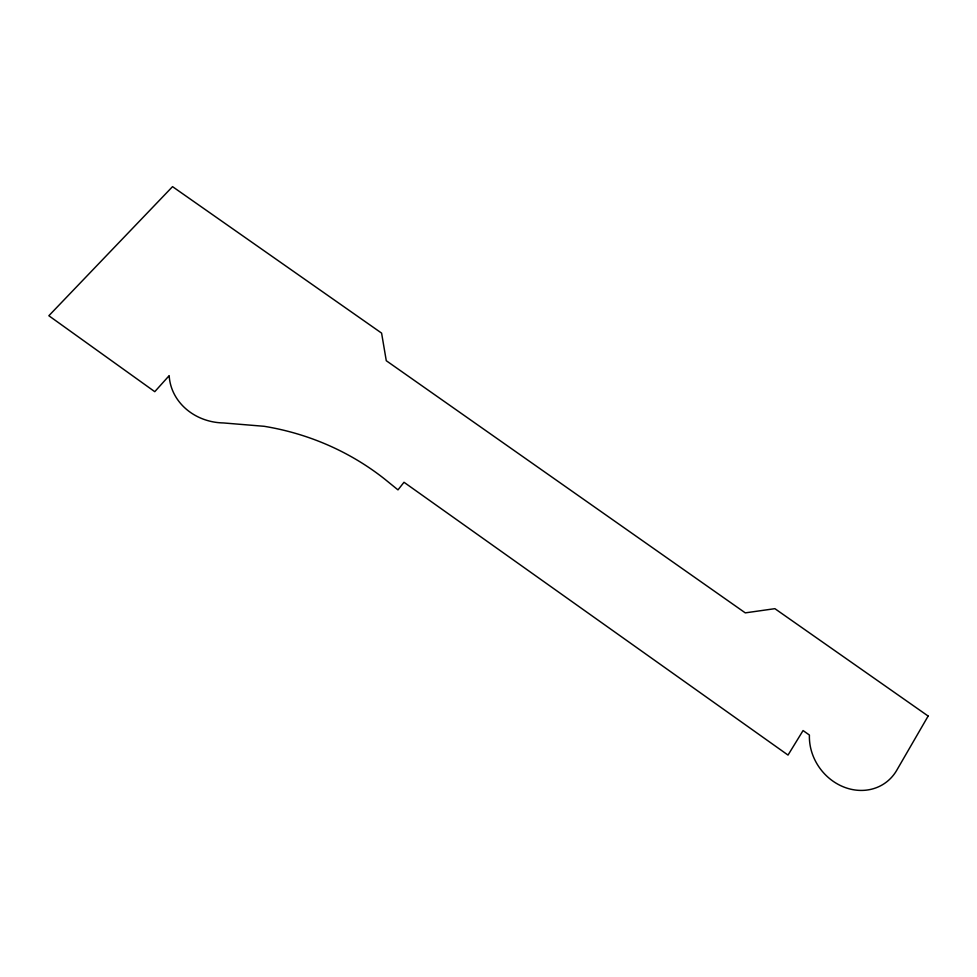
<?xml version="1.0" encoding="UTF-8"?>
<svg xmlns="http://www.w3.org/2000/svg" width="977" height="977" viewBox="0 0 977 977"><rect width="100%" height="100%" fill="white"/><g stroke="black" fill="none" stroke-linecap="round" stroke-linejoin="round"><path stroke-width="1.47" d="M928.15 716.043L896.581 770.56A50.169 44.551 53.4 0 1 843.334 786.827A50.169 44.551 53.4 0 1 809.408 735.046L803.07 730.564L788.024 755.074L404.002 482.272L397.981 489.88L384.608 479.011A267.613 255.229 -19.1 0 0 264.169 426.302L223.44 422.943A55.225 49.583 1 0 1 169.18 375.644L154.769 391.679L48.85 315.742L172.538 186.644L381.592 333.108L386.281 360.721L745.28 612.872L774.895 608.671L928.15 716.043"/></g></svg>
